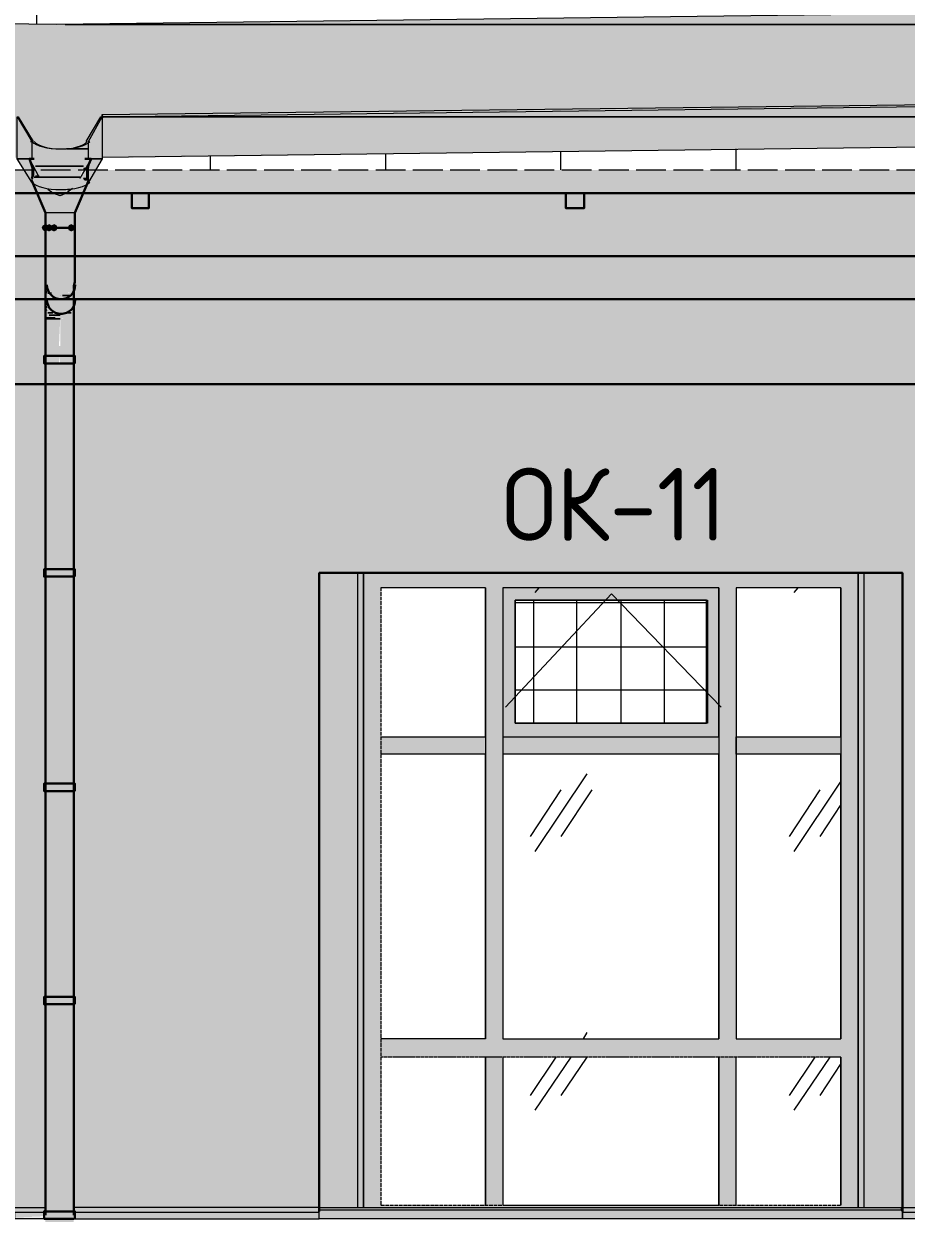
# Model space of a CAD drawing. Header units: millimetres. Extents: x -11345 to 411485, y -9810 to 73012.
# Drawn here: x 308054 to 311082, y -841 to 3243 of the extents above; entities that cross this region are included whole.
import ezdxf

# ---------------------------------------------------------------- set-up
doc = ezdxf.new("R2010")
doc.units = ezdxf.units.MM
doc.linetypes.add('PDF_IMPORT', pattern=[1, 0.8, -0.2])
for name, color, linetype, true_color in [('PDF _Антураж', 7, 'Continuous', 0xb7c0ca), ('PDF _Крыша', 9, 'Continuous', 0x808080), ('PDF _Обобщенные модели', 7, 'Continuous', 0xb5bcbf), ('PDF _Ограждение', 7, 'Continuous', 0x7f7f7f), ('PDF _Окна', 7, 'Continuous', 0x383e42), ('PDF _Стены штриховка поверхности', 7, 'Continuous', 0xcacbcc)]:
    doc.layers.add(name, color=color, linetype=linetype, true_color=true_color)
for name, color, linetype in [('PDF _Каркас', 7, 'Continuous'), ('PDF _Крыша штриховка', 7, 'Continuous'), ('PDF _Линии', 7, 'Continuous'), ('PDF _Стены внутренние', 7, 'Continuous'), ('PDF _Стены наружные', 7, 'Continuous'), ('PDF _Текст', 7, 'Continuous'), ('PDF _Узлы', 7, 'Continuous')]:
    doc.layers.add(name, color=color, linetype=linetype)
doc.styles.add('PDF GOST Common', font='GOST_Common.ttf')

msp = doc.modelspace()

# ---------------------------------------------------------------- hatches: boundary and pattern name
at = {"layer": 'PDF _Антураж', "transparency": 33554687}
for color, points in [(256, [(298603.49472, 3063.50144), (298734.71891, 3046.56929), (298738.95195, 3063.50144), (298738.95195, 3076.20056), (298726.25284, 3076.20056), (298730.48587, 3093.13271), (298946.37083, 3063.50144), (298942.13779, 3042.33625), (298950.60387, 3042.33625), (298954.83691, 3063.50144), (299132.62452, 3038.10321), (301592.0198, 3008.47194), (301668.21449, 3008.47194), (307865.38263, 2932.27725), (308034.70416, 2928.04422), (308034.70416, 2919.57814), (308085.50062, 2839.15041), (308098.19974, 2830.68433), (308102.43278, 2826.4513), (308115.13189, 2822.21826), (308119.36493, 2822.21826), (308144.76316, 2817.98522), (308174.39443, 2813.75218), (308178.62747, 2813.75218), (308204.0257, 2817.98522), (308208.25874, 2817.98522), (308233.65697, 2822.21826), (308237.89, 2822.21826), (308250.58912, 2826.4513), (308259.0552, 2830.68433), (308267.52127, 2839.15041), (308271.75431, 2839.15041), (308318.31773, 2919.57814), (308318.31773, 2923.81118), (308322.55077, 2923.81118), (308322.55077, 2932.27725), (314604.37968, 3008.47194), (314684.80741, 3008.47194), (317804.55667, 2970.3746), (321047.06405, 2928.04422), (321051.29708, 2928.04422), (321051.29708, 2919.57814), (321055.53012, 2915.3451), (321102.09354, 2839.15041), (321114.79266, 2830.68433), (321114.79266, 2826.4513), (321131.72481, 2822.21826), (321135.95785, 2822.21826), (321161.35608, 2817.98522), (321199.45343, 2813.75218), (321220.61862, 2817.98522), (321224.85166, 2817.98522), (321250.24989, 2822.21826), (321254.48292, 2822.21826), (321267.18204, 2826.4513), (321275.64812, 2830.68433), (321284.11419, 2839.15041), (321330.67761, 2915.3451), (321330.67761, 2928.04422), (321753.98145, 2970.3746), (321758.21449, 2961.90852), (321758.21449, 3300.55159), (321152.89, 3241.28905), (316454.21744, 3300.55159), (314629.77791, 3321.71678), (312830.73661, 3300.55159), (308195.55962, 3241.28905), (308136.29708, 3241.28905), (301697.84576, 3321.71678), (297401.31183, 3372.51324), (297418.24399, 3321.71678), (297447.87525, 3241.28905), (297452.10829, 3224.3569), (297443.64222, 3245.52209), (297447.87525, 3224.3569), (297452.10829, 3220.12386), (297718.78971, 3152.39525), (297752.65402, 3148.16221), (297735.72186, 3152.39525), (297602.38115, 3186.25955), (297752.65402, 3148.16221), (297960.07289, 3118.53094), (298163.25874, 3093.13271), (298167.49177, 3093.13271), (298180.19089, 3118.53094), (298383.37673, 3093.13271), (298493.43573, 3076.20056), (298506.13484, 3076.20056)]), (7, [(308326.78381, 2923.81118), (308326.78381, 2928.04422), (308322.55077, 2928.04422), (308318.31773, 2923.81118), (308322.55077, 2919.57814), (308326.78381, 2919.57814)]), (7, [(308326.78381, 2923.81118), (308326.78381, 2928.04422), (308322.55077, 2928.04422), (308318.31773, 2923.81118), (308322.55077, 2919.57814), (308326.78381, 2919.57814)]), (7, [(308326.78381, 2923.81118), (308326.78381, 2928.04422), (308322.55077, 2928.04422), (308318.31773, 2923.81118), (308322.55077, 2919.57814), (308326.78381, 2919.57814)])]:
    msp.add_hatch(color=color, dxfattribs=at).paths.add_polyline_path(points)
at = {"layer": 'PDF _Антураж', "true_color": 0x7f7f7f, "transparency": 33554687}
h = msp.add_hatch(color=8, dxfattribs=at)
h.paths.add_polyline_path([(321690.48587, 2961.90852), (321330.67761, 2928.04422), (321330.67761, 2923.81118), (321333.32326, 2921.16553), (321284.11419, 2839.15041), (321271.41508, 2830.68433), (321271.41508, 2826.4513), (321250.24989, 2822.21826), (321241.78381, 2817.98522), (321254.48292, 2817.98522), (321258.71596, 2822.21826), (321275.64812, 2826.4513), (321275.64812, 2830.68433), (321288.34723, 2839.15041), (321292.58027, 2839.15041), (321334.48735, 2915.3451), (321334.91065, 2915.3451), (321334.91065, 2916.11474), (321339.14369, 2923.81118), (321339.14369, 2919.57814), (321292.58027, 2839.15041), (321292.58027, 2775.65484), (321296.81331, 2775.65484), (321292.58027, 2762.95572), (321292.58027, 2707.92622), (321288.34723, 2720.62534), (321288.34723, 2746.02357), (321284.11419, 2733.32445), (321284.11419, 2720.62534), (321288.34723, 2707.92622), (321288.34723, 2703.69318), (321279.88115, 2695.22711), (321275.64812, 2695.22711), (321267.18204, 2686.76103), (321275.64812, 2690.99407), (321279.88115, 2690.99407), (321288.34723, 2695.22711), (321292.58027, 2699.46014), (321326.44458, 2758.72268), (321330.67761, 2762.95572), (321334.91065, 2775.65484), (321339.14369, 2784.12091), (321428.0375, 2792.58699), (321758.21449, 2822.21826), (321758.21449, 2961.90852), (321753.98145, 2970.3746)])
h.paths.add_polyline_path([(321093.62747, 2839.15041), (321047.06405, 2919.57814), (321047.06405, 2923.81118)])
h.paths.add_polyline_path([(308271.75431, 2707.92622), (308263.28823, 2707.92622), (308259.0552, 2712.15926), (308254.82216, 2707.92622), (308250.58912, 2707.92622), (308246.35608, 2712.15926), (308246.35608, 2716.3923), (308259.0552, 2754.48964), (308267.52127, 2779.88787), (308284.45343, 2779.88787), (308275.98735, 2767.18876), (308275.98735, 2707.92622), (308271.75431, 2724.85838)], flags=0)
h.paths.add_polyline_path([(308242.12304, 2822.21826), (308259.0552, 2826.4513), (308263.28823, 2830.68433), (308275.98735, 2839.15041), (308259.0552, 2826.4513), (308240.00652, 2820.10174)], flags=0)
h.paths.add_polyline_path([(299263.84871, 3021.17106), (299251.14959, 2923.81118), (299249.03307, 2923.81118), (299251.14959, 2928.04422)], flags=0)
h.paths.add_polyline_path([(299191.88705, 3033.87017), (304900.4536, 2961.57323), (299953.83396, 3021.17106), (299907.27054, 3021.17106)], flags=0)
h.paths.add_polyline_path([(308048.49568, 2891.03927), (308030.47113, 2919.57814), (308030.47113, 2923.81118)], flags=0)
h.paths.add_polyline_path([(308081.26759, 2712.15926), (308085.50062, 2729.09141), (308085.50062, 2741.79053), (308081.26759, 2758.72268), (308081.26759, 2762.95572), (308077.03455, 2767.18876), (308072.80151, 2779.88787), (308089.73366, 2779.88787), (308093.9667, 2754.48964), (308106.66582, 2716.3923), (308098.19974, 2716.3923), (308093.9667, 2720.62534), (308093.9667, 2716.3923), (308089.73366, 2716.3923), (308085.50062, 2712.15926)], flags=0)
h.paths.add_polyline_path([(321110.55962, 2830.68433), (321102.09354, 2839.15041), (321051.29708, 2923.81118), (321051.29708, 2928.04422), (315171.60682, 3000.00587), (314684.80741, 3008.47194), (314206.47407, 3004.23891), (308322.55077, 2932.27725), (308322.55077, 2923.81118), (308809.35018, 2932.27725), (314684.80741, 3004.23891), (308322.55077, 2923.81118), (308318.31773, 2923.81118), (308267.52127, 2839.15041), (308254.82216, 2830.68433), (308254.82216, 2826.4513), (308233.65697, 2822.21826), (308225.19089, 2817.98522), (308233.65697, 2817.98522), (308211.08076, 2815.16319), (308216.72481, 2817.98522), (308199.79266, 2817.98522), (308174.39443, 2813.75218), (308157.46228, 2817.98522), (308140.53012, 2817.98522), (308144.76316, 2813.75218), (308115.13189, 2817.98522), (308093.9667, 2826.4513), (308110.89885, 2822.21826), (308119.36493, 2817.98522), (308132.06405, 2817.98522), (308115.13189, 2822.21826), (308102.43278, 2826.4513), (308093.9667, 2830.68433), (308085.50062, 2839.15041), (308034.70416, 2923.81118), (308034.70416, 2928.04422), (299640.58912, 3033.87017), (299174.9549, 3038.10321), (299158.02275, 3038.10321), (298954.83691, 3063.50144), (298950.60387, 3033.87017), (298950.60387, 3042.33625), (298944.01914, 3042.33625), (298946.37083, 3063.50144), (298747.41803, 3088.89967), (298730.48587, 3093.13271), (298730.48587, 3080.4336), (298726.25284, 3076.20056), (298738.95195, 3076.20056), (298738.95195, 3080.4336), (298743.18499, 3084.66663), (298730.48587, 2987.30675), (298734.71891, 2987.30675), (298912.50652, 2966.14156), (298933.67172, 2961.90852), (298933.67172, 2966.14156), (298937.90475, 2987.30675), (298939.49214, 3001.59326), (298942.13779, 3004.23891), (298946.06847, 3008.16958), (298937.90475, 2961.90852), (299149.55667, 2932.27725), (299179.18794, 2928.04422), (299179.18794, 2932.27725), (299180.2462, 2939.68507), (299179.18794, 2928.04422), (299246.91655, 2919.57814), (299399.30593, 2898.41295), (299399.30593, 2889.94687), (307992.37378, 2784.12091), (308030.47113, 2784.12091), (308030.47113, 2779.88787), (308038.9372, 2767.18876), (308038.9372, 2762.95572), (308060.10239, 2729.09141), (308081.26759, 2699.46014), (308093.9667, 2686.76103), (308098.19974, 2686.76103), (308115.13189, 2682.52799), (308119.36493, 2678.29495), (308136.29708, 2674.06191), (308216.72481, 2674.06191), (308242.12304, 2682.52799), (308254.82216, 2686.76103), (308259.0552, 2686.76103), (308271.75431, 2699.46014), (308275.98735, 2699.46014), (308301.38558, 2741.79053), (308305.61862, 2754.48964), (308314.08469, 2767.18876), (308322.55077, 2779.88787), (308322.55077, 2784.12091), (308424.14369, 2784.12091), (314684.80741, 2864.54864), (314684.80741, 2860.3156), (320920.07289, 2784.12091), (321047.06405, 2784.12091), (321047.06405, 2775.65484), (321055.53012, 2762.95572), (321063.9962, 2750.25661), (321089.39443, 2707.92622), (321093.62747, 2699.46014), (321093.62747, 2707.92622), (321097.86051, 2707.92622), (321097.86051, 2746.02357), (321093.62747, 2750.25661), (321093.62747, 2762.95572), (321085.16139, 2775.65484), (321110.55962, 2775.65484), (321131.72481, 2716.3923), (321135.95785, 2712.15926), (321161.35608, 2674.06191), (321224.85166, 2674.06191), (321250.24989, 2712.15926), (321254.48292, 2716.3923), (321275.64812, 2775.65484), (321292.58027, 2775.65484), (321288.34723, 2813.75218), (321288.34723, 2839.15041), (321275.64812, 2826.4513), (321254.48292, 2817.98522), (321224.85166, 2813.75218), (321233.31773, 2817.98522), (321224.85166, 2817.98522), (321190.98735, 2813.75218), (321165.58912, 2817.98522), (321152.89, 2817.98522), (321161.35608, 2813.75218), (321131.72481, 2817.98522), (321110.55962, 2826.4513), (321123.25874, 2822.21826), (321135.95785, 2817.98522), (321148.65697, 2817.98522), (321131.72481, 2822.21826), (321119.0257, 2826.4513)], flags=0)
h.paths.add_polyline_path([(298692.38853, 3046.56929), (298692.38853, 3021.17106), (298726.25284, 3016.93802), (298730.48587, 3016.93802), (298734.71891, 3021.17106), (298734.71891, 3042.33625)])
at = {"layer": 'PDF _Каркас', "true_color": 0x7f7f7f, "transparency": 33554559}
for points in [[(308483.40623, 2661.3628), (308424.14369, 2661.3628), (308424.14369, 2610.56634), (308483.40623, 2610.56634)], [(309977.66877, 2661.3628), (309914.17319, 2661.3628), (309914.17319, 2610.56634), (309977.66877, 2610.56634)]]:
    msp.add_hatch(color=8, dxfattribs=at).paths.add_polyline_path(points)
at = {"layer": 'PDF _Крыша', "transparency": 33554559}
for points in [[(308055.86936, 2741.79053), (299412.00505, 2741.79053), (299285.0139, 2775.65484), (299242.68351, 2784.12091), (299242.68351, 2775.65484), (299229.9844, 2741.79053), (299225.75136, 2741.79053), (299217.28528, 2716.3923), (299217.28528, 2661.3628), (308098.19974, 2661.3628), (308098.19974, 2665.59584), (308085.50062, 2695.22711), (308081.26759, 2699.46014), (308068.56847, 2716.3923)], [(321072.46228, 2741.79053), (308301.38558, 2741.79053), (308275.98735, 2703.69318), (308271.75431, 2699.46014), (308271.75431, 2695.22711), (308259.0552, 2661.3628), (321110.55962, 2661.3628), (321097.86051, 2695.22711), (321093.62747, 2699.46014), (321093.62747, 2703.69318)]]:
    msp.add_hatch(color=256, dxfattribs=at).paths.add_polyline_path(points)
at = {"layer": 'PDF _Линии', "transparency": 33554559}
for points in [[(308140.53012, 2542.83773), (308136.29708, 2551.3038), (308127.83101, 2555.53684), (308119.36493, 2551.3038), (308115.13189, 2542.83773), (308119.36493, 2534.37165), (308127.83101, 2530.13861), (308136.29708, 2534.37165)], [(308140.53012, 2542.83773), (308136.29708, 2551.3038), (308127.83101, 2555.53684), (308119.36493, 2551.3038), (308115.13189, 2542.83773), (308119.36493, 2534.37165), (308127.83101, 2530.13861), (308136.29708, 2534.37165)], [(308153.22924, 2542.83773), (308148.9962, 2551.3038), (308140.53012, 2555.53684), (308132.06405, 2551.3038), (308127.83101, 2542.83773), (308132.06405, 2534.37165), (308140.53012, 2530.13861), (308148.9962, 2534.37165)], [(308170.16139, 2542.83773), (308165.92835, 2551.3038), (308157.46228, 2555.53684), (308148.9962, 2551.3038), (308144.76316, 2542.83773), (308148.9962, 2534.37165), (308157.46228, 2530.13861), (308165.92835, 2534.37165)], [(308229.42393, 2542.83773), (308225.19089, 2551.3038), (308216.72481, 2555.53684), (308208.25874, 2551.3038), (308204.0257, 2542.83773), (308208.25874, 2534.37165), (308216.72481, 2530.13861), (308225.19089, 2534.37165)]]:
    msp.add_hatch(color=256, dxfattribs=at).paths.add_polyline_path(points)
at = {"layer": 'PDF _Обобщенные модели', "transparency": 33554559}
for color, points in [(256, [(308106.66582, 2720.62534), (308102.43278, 2729.09141), (308093.9667, 2762.95572), (308089.73366, 2779.88787), (308072.80151, 2779.88787), (308081.26759, 2762.95572), (308085.50062, 2754.48964), (308077.03455, 2767.18876), (308081.26759, 2754.48964), (308085.50062, 2741.79053), (308085.50062, 2712.15926), (308093.9667, 2720.62534), (308098.19974, 2720.62534), (308098.19974, 2716.3923), (308106.66582, 2716.3923)]), (256, [(308271.75431, 2707.92622), (308271.75431, 2746.02357), (308275.98735, 2758.72268), (308275.98735, 2762.95572), (308284.45343, 2779.88787), (308263.28823, 2779.88787), (308259.0552, 2746.02357), (308246.35608, 2712.15926), (308250.58912, 2707.92622), (308254.82216, 2707.92622), (308259.0552, 2712.15926), (308263.28823, 2712.15926), (308263.28823, 2707.92622)]), (7, [(308127.83101, 2102.60174), (308127.83101, 2106.83478), (308123.59797, 2106.83478), (308119.36493, 2102.60174), (308123.59797, 2098.3687), (308127.83101, 2098.3687)]), (7, [(308127.83101, 2077.20351), (308127.83101, 2081.43655), (308123.59797, 2081.43655), (308119.36493, 2077.20351), (308123.59797, 2072.97047), (308127.83101, 2072.97047)]), (7, [(308127.83101, 1370.2861), (308127.83101, 1374.51914), (308123.59797, 1374.51914), (308119.36493, 1370.2861), (308123.59797, 1366.05307), (308127.83101, 1366.05307)]), (7, [(308127.83101, 1344.88787), (308127.83101, 1349.12091), (308123.59797, 1349.12091), (308119.36493, 1344.88787), (308123.59797, 1340.65484), (308127.83101, 1340.65484)]), (7, [(308127.83101, 633.73743), (308127.83101, 637.97047), (308123.59797, 637.97047), (308119.36493, 633.73743), (308123.59797, 629.50439), (308127.83101, 629.50439)]), (7, [(308127.83101, 608.3392), (308127.83101, 612.57224), (308123.59797, 612.57224), (308119.36493, 608.3392), (308123.59797, 604.10616), (308127.83101, 604.10616)]), (7, [(308127.83101, -98.5782), (308127.83101, -94.34516), (308123.59797, -94.34516), (308119.36493, -98.5782), (308123.59797, -102.81124), (308127.83101, -102.81124)]), (7, [(308127.83101, -123.97643), (308127.83101, -119.74339), (308123.59797, -119.74339), (308119.36493, -123.97643), (308123.59797, -128.20947), (308127.83101, -128.20947)]), (7, [(308127.83101, -835.12688), (308127.83101, -830.89384), (308123.59797, -830.89384), (308119.36493, -835.12688), (308123.59797, -839.35991), (308127.83101, -839.35991)])]:
    msp.add_hatch(color=color, dxfattribs=at).paths.add_polyline_path(points)
h = msp.add_hatch(color=256, dxfattribs=at)
h.paths.add_polyline_path([(308212.49177, 2322.71973), (308208.25874, 2318.48669), (308204.0257, 2318.48669)])
h.paths.add_polyline_path([(308153.22924, 2301.55454), (308165.92835, 2297.3215), (308161.69531, 2297.3215)], flags=0)
h.paths.add_polyline_path([(308144.76316, 2242.292), (308153.22924, 2238.05897), (308165.92835, 2233.82593), (308165.92835, 2232.76767), (308161.69531, 2233.82593), (308148.9962, 2238.05897)], flags=0)
h.paths.add_polyline_path([(308191.32658, 2233.82593), (308187.09354, 2229.59289), (308182.86051, 2229.59289)], flags=0)
h.paths.add_polyline_path([(308174.39443, 2102.60174), (308178.62747, 2077.20351), (308174.39443, 2077.20351)], flags=0)
h.paths.add_polyline_path([(308178.62747, 2229.59289), (308178.62747, 2136.46604), (308174.39443, 2136.46604)], flags=0)
h.paths.add_polyline_path([(308148.9962, -995.98233), (308153.22924, -991.74929), (308165.92835, -987.51626), (308178.62747, -987.51626), (308174.39443, -890.15637), (308178.62747, -924.02068), (308178.62747, -987.51626), (308161.69531, -991.74929)], flags=0)
h.paths.add_polyline_path([(308153.22924, -1008.68145), (308161.69531, -1004.44841), (308165.92835, -1004.44841)], flags=0)
h.paths.add_polyline_path([(308140.53012, -1004.44841), (308136.29708, -1008.68145), (308140.53012, -1000.21537)], flags=0)
h.paths.add_polyline_path([(308165.92835, 2246.52504), (308178.62747, 2242.292), (308187.09354, 2246.52504), (308191.32658, 2246.52504), (308178.62747, 2242.292), (308174.39443, 2242.292)], flags=0)
h.paths.add_polyline_path([(308140.53012, 2322.71973), (308140.53012, 2324.83625), (308144.76316, 2322.71973), (308148.9962, 2318.48669)], flags=0)
h.paths.add_polyline_path([(308093.9667, 2678.29495), (308098.19974, 2661.3628), (308102.43278, 2652.89672), (308127.83101, 2593.63419), (308127.83101, 2348.11796), (308132.06405, 2335.41885), (308127.83101, 2343.88492), (308127.83101, 2335.41885), (308132.06405, 2326.95277), (308132.06405, 2322.71973), (308136.29708, 2318.48669), (308140.53012, 2314.25366), (308132.06405, 2318.48669), (308127.83101, 2335.41885), (308127.83101, 2102.60174), (308123.59797, 2102.60174), (308127.83101, 2077.20351), (308127.83101, 1370.2861), (308123.59797, 1370.2861), (308123.59797, 1344.88787), (308127.83101, 1344.88787), (308127.83101, 633.73743), (308123.59797, 633.73743), (308127.83101, 608.3392), (308127.83101, -98.5782), (308123.59797, -98.5782), (308123.59797, -123.97643), (308127.83101, -123.97643), (308127.83101, -835.12688), (308123.59797, -835.12688), (308127.83101, -843.59295), (308132.06405, -843.59295), (308127.83101, -856.29207), (308132.06405, -856.29207), (308127.83101, -860.52511), (308127.83101, -1059.47791), (308132.06405, -1072.17702), (308140.53012, -1080.6431), (308153.22924, -1089.10918), (308161.69531, -1093.34221), (308178.62747, -1097.57525), (308191.32658, -1093.34221), (308199.79266, -1089.10918), (308212.49177, -1080.6431), (308220.95785, -1072.17702), (308225.19089, -1059.47791), (308225.19089, -860.52511), (308220.95785, -856.29207), (308225.19089, -852.05903), (308225.19089, 2280.38935), (308220.95785, 2267.69023), (308225.19089, 2284.62239), (308225.19089, 2339.65189), (308220.95785, 2331.18581), (308216.72481, 2326.95277), (308220.95785, 2335.41885), (308225.19089, 2343.88492), (308225.19089, 2365.05012), (308229.42393, 2407.3805), (308225.19089, 2500.50734), (308229.42393, 2500.50734), (308225.19089, 2542.83773), (308225.19089, 2593.63419), (308250.58912, 2652.89672), (308254.82216, 2657.12976), (308259.0552, 2669.82888), (308271.75431, 2695.22711), (308259.0552, 2686.76103), (308233.65697, 2678.29495), (308220.95785, 2678.29495), (308216.72481, 2669.82888), (308199.79266, 2657.12976), (308178.62747, 2652.89672), (308195.55962, 2657.12976), (308199.79266, 2661.3628), (308208.25874, 2669.82888), (308216.72481, 2674.06191), (308220.95785, 2678.29495), (308204.0257, 2674.06191), (308140.53012, 2674.06191), (308144.76316, 2669.82888), (308132.06405, 2678.29495), (308110.89885, 2682.52799), (308089.73366, 2690.99407), (308085.50062, 2695.22711), (308085.50062, 2690.99407), (308089.73366, 2682.52799)], flags=0)
h = msp.add_hatch(color=256, dxfattribs=at)
h.paths.add_polyline_path([(308225.19089, 2267.69023), (308225.19089, 2280.38935), (308225.19089, 2267.69023)], flags=0)
h.paths.add_polyline_path([(308225.19089, 2267.69023), (308220.95785, 2267.69023), (308225.19089, 2267.69023)], flags=0)
h.paths.add_polyline_path([(308225.19089, 2267.69023), (308220.95785, 2267.69023), (308225.19089, 2267.69023)], flags=0)
at = {"layer": 'PDF _Ограждение', "true_color": 0x373f43, "transparency": 33554559}
h = msp.add_hatch(color=149, dxfattribs=at)
h.paths.add_polyline_path([(308022.00505, -843.59295), (308022.00505, -856.29207), (308127.83101, -852.05903), (308132.06405, -843.59295), (308123.59797, -843.59295), (308123.59797, -839.35991), (308127.83101, -822.42776), (308022.00505, -822.42776), (308022.00505, -830.89384), (306024.01095, -830.89384), (306024.01095, -843.59295)])
h.paths.add_polyline_path([(308127.83101, -856.29207), (308022.00505, -856.29207), (306019.77791, -856.29207), (306019.77791, -839.35991), (304991.14959, -839.35991), (306019.77791, -835.12688), (306019.77791, -822.42776), (304991.14959, -822.42776), (304991.14959, -830.89384), (302993.15549, -830.89384), (302993.15549, -856.29207), (301994.15844, -856.29207), (301994.15844, -843.59295), (301989.9254, -830.89384), (300203.58322, -830.89384), (300203.58322, -860.52511), (308127.83101, -860.52511)])
h = msp.add_hatch(color=149, dxfattribs=at)
h.paths.add_polyline_path([(308225.19089, -860.52511), (321144.42393, -860.52511), (321144.42393, -843.59295), (320183.52422, -843.59295), (321140.19089, -839.35991), (321140.19089, -822.42776), (320179.29118, -822.42776), (320179.29118, -830.89384), (318181.29708, -830.89384), (318181.29708, -822.42776), (317148.43573, -822.42776), (317148.43573, -830.89384), (315150.44163, -830.89384), (315150.44163, -822.42776), (314130.27938, -822.42776), (314130.27938, -843.59295), (314126.04635, -835.12688), (314126.04635, -830.89384), (312132.28528, -830.89384), (312132.28528, -835.12688), (312128.05225, -835.12688), (312128.05225, -822.42776), (311069.79266, -822.42776), (311069.79266, -835.12688), (311065.55962, -830.89384), (309067.56552, -830.89384), (309067.56552, -822.42776), (308225.19089, -822.42776), (308225.19089, -843.59295), (308220.95785, -843.59295), (308225.19089, -856.29207), (308220.95785, -856.29207)])
h.paths.add_polyline_path([(315150.44163, -852.05903), (315150.44163, -856.29207), (314164.14369, -856.29207)], flags=0)
h.paths.add_polyline_path([(317152.66877, -843.59295), (317152.66877, -856.29207), (317148.43573, -843.59295)], flags=0)
at = {"layer": 'PDF _Ограждение', "transparency": 33554559}
msp.add_hatch(color=256, dxfattribs=at).paths.add_polyline_path([(311065.55962, -822.42776), (309067.56552, -822.42776), (309071.79856, -830.89384), (311065.55962, -830.89384)])
at = {"layer": 'PDF _Окна', "transparency": 33554687}
h = msp.add_hatch(color=256, dxfattribs=at)
h.paths.add_polyline_path([(309639.0257, 735.33035), (309639.0257, -242.50151), (309279.21744, -242.50151), (309279.21744, 735.33035)])
h.paths.add_polyline_path([(310439.06995, 735.33035), (310439.06995, -242.50151), (309698.28823, -242.50151), (309698.28823, 735.33035)], flags=0)
h.paths.add_polyline_path([(309639.0257, -305.99708), (309639.0257, -813.96168), (309279.21744, -813.96168), (309279.21744, -305.99708)], flags=0)
h.paths.add_polyline_path([(309698.28823, -813.96168), (309698.28823, -305.99708), (310439.06995, -305.99708), (310439.06995, -813.96168)], flags=0)
h.paths.add_polyline_path([(310858.14074, 735.33035), (310858.14074, -242.50151), (310498.33248, -242.50151), (310498.33248, 735.33035)], flags=0)
h.paths.add_polyline_path([(309639.0257, 794.59289), (309279.21744, 794.59289), (309279.21744, 1306.79053), (309639.0257, 1306.79053)], flags=0)
h.paths.add_polyline_path([(310439.06995, 794.59289), (309698.28823, 794.59289), (309698.28823, 1306.79053), (310439.06995, 1306.79053)], flags=0)
h.paths.add_polyline_path([(310498.33248, -813.96168), (310498.33248, -305.99708), (310858.14074, -305.99708), (310858.14074, -813.96168)], flags=0)
h.paths.add_polyline_path([(309198.78971, -822.42776), (310938.56847, -822.42776), (310938.56847, 1357.58699), (309198.78971, 1357.58699)], flags=0)
h.paths.add_polyline_path([(310858.14074, 794.59289), (310498.33248, 794.59289), (310498.33248, 1306.79053), (310858.14074, 1306.79053)], flags=0)
at = {"layer": 'PDF _Стены штриховка поверхности', "transparency": 33554687}
for points in [[(307903.47997, 1357.58699), (307903.47997, -822.42776), (308127.83101, -822.42776), (308127.83101, 2593.63419), (308119.36493, 2610.56634), (308098.19974, 2661.3628), (307001.84281, 2661.3628), (307001.84281, 2610.56634), (306938.34723, 2610.56634), (306938.34723, 2661.3628), (305461.01685, 2661.3628), (305461.01685, 2610.56634), (305401.75431, 2610.56634), (305401.75431, 2661.3628), (303869.39443, 2661.3628), (303869.39443, 2610.56634), (303810.13189, 2610.56634), (303810.13189, 2661.3628), (302383.59797, 2661.3628), (302383.59797, 2610.56634), (302324.33543, 2610.56634), (302324.33543, 2661.3628), (300842.77201, 2661.3628), (300842.77201, 2610.56634), (300783.50947, 2610.56634), (300783.50947, 2661.3628), (299348.50947, 2661.3628), (299348.50947, 2610.56634), (299289.24694, 2610.56634), (299289.24694, 2661.3628), (299217.28528, 2661.3628), (299217.28528, 2610.56634), (299213.05225, 2593.63419), (299208.81921, 2568.23596), (299204.58617, 2555.53684), (299208.81921, 2542.83773), (299225.75136, 2483.57519), (299229.9844, 2479.34215), (299179.18794, 2462.41), (299158.02275, 2449.71088), (299153.78971, 2445.47784), (299149.55667, 2445.47784), (299136.85756, 2428.54569), (299119.9254, 2398.91442), (299115.69236, 2373.51619), (299115.69236, 2339.65189), (299119.9254, 2339.65189), (299119.9254, 2314.25366), (299115.69236, 2314.25366), (299115.69236, 1552.30675), (299119.9254, 1552.30675), (299119.9254, 1526.90852), (299115.69236, 1526.90852), (299115.69236, 794.59289), (299136.85756, 786.12681), (299153.78971, 786.12681), (299158.02275, 794.59289), (299162.25579, 815.75808), (299162.25579, 824.22416), (299196.12009, 815.75808), (299200.35313, 786.12681), (299204.58617, 773.4277), (299301.94605, 752.2625), (299318.8782, 773.4277), (299327.34428, 786.12681), (299361.20859, 781.89377), (299365.44163, 752.2625), (299369.67466, 739.56339), (299462.80151, 718.3982), (299467.03455, 718.3982), (299479.73366, 739.56339), (299488.19974, 752.2625), (299522.06405, 743.79643), (299526.29708, 718.3982), (299530.53012, 701.46604), (299627.89, 684.53389), (299644.82216, 701.46604), (299653.28823, 718.3982), (299687.15254, 709.93212), (299691.38558, 684.53389), (299695.61862, 667.60174), (299788.74546, 646.43655), (299792.9785, 646.43655), (299805.67761, 667.60174), (299814.14369, 684.53389), (299848.008, 676.06781), (299852.24104, 671.83478), (299852.24104, 680.30085), (299886.10534, 671.83478), (299890.33838, 646.43655), (299894.57142, 625.27135), (299953.83396, 612.57224), (299962.30003, 625.27135), (299979.23219, 646.43655), (299991.9313, 646.43655), (299991.9313, 642.20351), (299996.16434, 642.20351), (300013.09649, 637.97047), (300013.09649, 642.20351), (300051.19384, 637.97047), (300055.42688, 591.40705), (300131.62157, 574.47489), (300135.85461, 574.47489), (300135.85461, 1357.58699), (301994.15844, 1357.58699), (301994.15844, -822.42776), (303115.9136, -822.42776), (303115.9136, 1357.58699), (304991.14959, 1357.58699), (304855.69236, 1353.35395), (304855.69236, -822.42776), (306019.77791, -822.42776), (306019.77791, 1357.58699)], [(309067.56552, 1357.58699), (309071.79856, -822.42776), (309198.78971, -822.42776), (309198.78971, 1357.58699), (310951.26759, 1357.58699), (310938.56847, 1353.35395), (310938.56847, -822.42776), (311065.55962, -822.42776), (311065.55962, -830.89384), (311069.79266, -835.12688), (311069.79266, -822.42776), (312128.05225, -822.42776), (312128.05225, 1357.58699), (312132.28528, 1357.58699), (312132.28528, -822.42776), (312280.44163, -822.42776), (312280.44163, 1357.58699), (314130.27938, 1357.58699), (314020.22039, 1353.35395), (314020.22039, -822.42776), (314126.04635, -822.42776), (314126.04635, -830.89384), (314130.27938, -839.35991), (314130.27938, -822.42776), (315319.76316, -822.42776), (315319.76316, 1357.58699), (317148.43573, 1357.58699), (317059.54192, 1353.35395), (317059.54192, -822.42776), (318329.45343, -822.42776), (318329.45343, 1357.58699), (320179.29118, 1357.58699), (320069.23219, 1353.35395), (320069.23219, -822.42776), (321140.19089, -822.42776), (321140.19089, 2542.83773), (321144.42393, 2542.83773), (321144.42393, 2589.40115), (321140.19089, 2593.63419), (321135.95785, 2610.56634), (321110.55962, 2661.3628), (320848.11124, 2661.3628), (320848.11124, 2610.56634), (320784.61567, 2610.56634), (320784.61567, 2661.3628), (319307.28528, 2661.3628), (319307.28528, 2610.56634), (319248.02275, 2610.56634), (319248.02275, 2661.3628), (317707.19679, 2661.3628), (317707.19679, 2610.56634), (317647.93425, 2610.56634), (317647.93425, 2661.3628), (316166.37083, 2661.3628), (316166.37083, 2610.56634), (316107.10829, 2610.56634), (316107.10829, 2661.3628), (314629.77791, 2661.3628), (314629.77791, 2610.56634), (314570.51537, 2610.56634), (314570.51537, 2661.3628), (313067.78676, 2661.3628), (313067.78676, 2610.56634), (313004.29118, 2610.56634), (313004.29118, 2661.3628), (311514.26169, 2661.3628), (311514.26169, 2610.56634), (311454.99915, 2610.56634), (311454.99915, 2661.3628), (309977.66877, 2661.3628), (309977.66877, 2610.56634), (309914.17319, 2610.56634), (309914.17319, 2661.3628), (308483.40623, 2661.3628), (308483.40623, 2610.56634), (308424.14369, 2610.56634), (308424.14369, 2661.3628), (308259.0552, 2661.3628), (308233.65697, 2610.56634), (308225.19089, 2593.63419), (308225.19089, 2542.83773), (308229.42393, 2542.83773), (308229.42393, 2297.3215), (308225.19089, 2297.3215), (308225.19089, -822.42776), (309067.56552, -822.42776)]]:
    msp.add_hatch(color=256, dxfattribs=at).paths.add_polyline_path(points)
at = {"layer": 'PDF _Узлы', "true_color": 0x414345, "transparency": 33554687}
h = msp.add_hatch(color=250, dxfattribs=at)
h.paths.add_polyline_path([(310439.06995, 794.59289), (310439.06995, 1306.79053), (309698.28823, 1306.79053), (309698.28823, 794.59289)])
h.paths.add_polyline_path([(310400.9726, 841.15631), (309740.61862, 841.15631), (309740.61862, 1264.46014), (310400.9726, 1264.46014)], flags=0)

# ---------------------------------------------------------------- linework, layer by layer
at = {"layer": 'PDF _Антураж', "color": 7, "lineweight": 18}
for points in [[(321334.91065, 2919.57814), (321334.91065, 2923.81118), (321758.21449, 2961.90852), (321758.21449, 3300.55159), (321152.89, 3241.28905), (314672.10829, 3321.71678), (308165.92835, 3241.28905), (297401.31183, 3372.51324), (297452.10829, 3224.3569), (297752.65402, 3148.16221)], [(308275.98735, 2779.88787), (308275.98735, 2839.15041), (308322.55077, 2923.81118), (314684.80741, 3004.23891), (314684.80741, 3008.47194), (321051.29708, 2928.04422)], [(308322.55077, 2932.27725), (314684.80741, 3008.47194), (314684.80741, 3004.23891), (314684.80741, 3000.00587)], [(308030.47113, 2923.81118), (308081.26759, 2839.15041), (308081.26759, 2779.88787)], [(308081.26759, 2762.95572), (308081.26759, 2699.46014), (308030.47113, 2779.88787), (308030.47113, 2923.81118), (308034.70416, 2923.81118), (308085.50062, 2839.15041)], [(308267.52127, 2839.15041), (308318.31773, 2923.81118), (308322.55077, 2923.81118), (308322.55077, 2779.88787), (308275.98735, 2699.46014), (308275.98735, 2754.48964)], [(308322.55077, 2923.81118), (308322.55077, 2932.27725), (308322.55077, 2923.81118)], [(314684.80741, 2864.54864), (308322.55077, 2784.12091)]]:
    msp.add_lwpolyline(points, dxfattribs=at)
at = {"layer": 'PDF _Антураж', "lineweight": 0}
msp.add_lwpolyline([(321758.21449, 3241.28905), (308195.55962, 3241.28905), (321758.21449, 3241.28905)], dxfattribs=at)
at = {"layer": 'PDF _Антураж', "color": 8, "lineweight": 0, "true_color": 0x7f7f7f}
for points in [[(314684.80741, 2923.81118), (308322.55077, 2923.81118), (314684.80741, 2923.81118)], [(314684.80741, 2923.81118), (308322.55077, 2923.81118), (314684.80741, 2923.81118)], [(308085.50062, 2839.15041), (308077.03455, 2839.15041), (308085.50062, 2839.15041)], [(308081.26759, 2779.88787), (308030.47113, 2779.88787), (308081.26759, 2779.88787)], [(308275.98735, 2813.75218), (308199.79266, 2813.75218), (308275.98735, 2813.75218)], [(308322.55077, 2779.88787), (308275.98735, 2779.88787), (308322.55077, 2779.88787)], [(308085.50062, 2741.79053), (308081.26759, 2758.72268), (308085.50062, 2741.79053)], [(308259.0552, 2754.48964), (308093.9667, 2754.48964), (308259.0552, 2754.48964)], [(308271.75431, 2741.79053), (308271.75431, 2741.79053), (308271.75431, 2741.79053)], [(308271.75431, 2741.79053), (308271.75431, 2741.79053), (308271.75431, 2741.79053)], [(308246.35608, 2716.3923), (308089.73366, 2716.3923), (308246.35608, 2716.3923)], [(308246.35608, 2716.3923), (308106.66582, 2716.3923), (308246.35608, 2716.3923)], [(308259.0552, 2712.15926), (308259.0552, 2712.15926), (308259.0552, 2712.15926)], [(308259.0552, 2712.15926), (308259.0552, 2712.15926), (308259.0552, 2712.15926)], [(308263.28823, 2707.92622), (308259.0552, 2712.15926), (308263.28823, 2707.92622)], [(308275.98735, 2707.92622), (308271.75431, 2724.85838), (308275.98735, 2707.92622)], [(308275.98735, 2707.92622), (308271.75431, 2707.92622), (308275.98735, 2707.92622)], [(308275.98735, 2707.92622), (308271.75431, 2707.92622), (308275.98735, 2707.92622)]]:
    msp.add_lwpolyline(points, dxfattribs=at)
msp.add_lwpolyline([(308259.0552, 2712.15926), (308259.0552, 2712.15926), (308259.0552, 2712.15926)], close=True, dxfattribs=at)
at = {"layer": 'PDF _Антураж', "color": 7, "lineweight": 18}
for points in [[(308081.58796, 2839.18968), (308094.94021, 2824.07331), (308135.17268, 2813.75218), (308180.74399, 2813.75218)], [(308089.74399, 2839.11321), (308102.07313, 2824.03507), (308138.9696, 2813.75218), (308180.74399, 2813.75218)], [(308180.74399, 2813.75218), (308226.31529, 2813.75218), (308266.54776, 2824.07331), (308279.90001, 2839.18968)], [(308180.74399, 2813.75218), (308222.51837, 2813.75218), (308259.41484, 2824.03507), (308271.74398, 2839.11321)], [(308081.58796, 2699.49941), (308094.94021, 2684.38304), (308135.17268, 2674.06191), (308180.74399, 2674.06191)], [(308180.74399, 2674.06191), (308226.31529, 2674.06191), (308266.54776, 2684.38304), (308279.90001, 2699.49941)]]:
    msp.add_open_spline(points, degree=3, dxfattribs=at)
at = {"layer": 'PDF _Крыша', "color": 7, "linetype": 'PDF_IMPORT', "lineweight": 9, "ltscale": 127.715274}
msp.add_lwpolyline([(298916.73956, 2741.79053), (321758.21449, 2741.79053)], dxfattribs=at)
at = {"layer": 'PDF _Крыша штриховка', "lineweight": 9}
for points in [[(308098.19974, 3241.28905), (308098.19974, 3622.2625)], [(308695.05815, 2741.79053), (308695.05815, 2788.35395)], [(309296.14959, 2741.79053), (309296.14959, 2796.82003)], [(309897.24104, 2741.79053), (309897.24104, 2805.2861)], [(310498.33248, 2741.79053), (310498.33248, 2813.75218)]]:
    msp.add_lwpolyline(points, dxfattribs=at)
at = {"layer": 'PDF _Линии', "lineweight": 30}
for points in [[(308089.73366, 2779.88787), (308072.80151, 2779.88787), (308085.50062, 2741.79053), (308085.50062, 2724.85838), (308081.26759, 2712.15926)], [(308271.75431, 2707.92622), (308271.75431, 2720.62534), (308271.75431, 2737.55749), (308275.98735, 2758.72268), (308284.45343, 2779.88787), (308263.28823, 2779.88787)], [(308081.26759, 2703.69318), (308127.83101, 2593.63419), (308127.83101, 2542.83773), (308136.29708, 2542.83773)], [(308225.19089, 2542.83773), (308229.42393, 2542.83773), (308229.42393, 2593.63419), (308275.98735, 2703.69318)], [(308424.14369, 2661.3628), (308424.14369, 2610.56634), (308483.40623, 2610.56634), (308483.40623, 2661.3628)], [(309914.17319, 2661.3628), (309914.17319, 2610.56634), (309977.66877, 2610.56634), (309977.66877, 2661.3628)], [(308127.83101, -847.82599), (308127.83101, 2089.90262), (308127.83101, 2136.46604), (308127.83101, 2144.93212), (308127.83101, 2149.16516), (308127.83101, 2157.63124), (308127.83101, 2161.86427), (308127.83101, 2166.09731), (308127.83101, 2174.56339), (308127.83101, 2178.79643), (308127.83101, 2183.02947), (308127.83101, 2191.49554), (308127.83101, 2195.72858), (308127.83101, 2199.96162), (308127.83101, 2208.4277), (308127.83101, 2212.66073), (308127.83101, 2216.89377), (308127.83101, 2221.12681), (308127.83101, 2225.35985), (308127.83101, 2229.59289), (308127.83101, 2238.05897), (308127.83101, 2242.292), (308127.83101, 2246.52504), (308127.83101, 2250.75808), (308127.83101, 2254.99112), (308127.83101, 2259.22416), (308127.83101, 2263.4572), (308127.83101, 2267.69023), (308127.83101, 2271.92327), (308127.83101, 2276.15631), (308127.83101, 2293.08846), (308127.83101, 2343.88492), (308127.83101, 2356.58404), (308127.83101, 2360.81708), (308127.83101, 2365.05012), (308127.83101, 2369.28315), (308127.83101, 2373.51619), (308127.83101, 2377.74923), (308127.83101, 2381.98227), (308127.83101, 2386.21531), (308127.83101, 2390.44835), (308127.83101, 2394.68138), (308127.83101, 2398.91442), (308127.83101, 2403.14746), (308127.83101, 2407.3805), (308127.83101, 2411.61354), (308127.83101, 2415.84658), (308127.83101, 2424.31265), (308127.83101, 2428.54569), (308127.83101, 2432.77873), (308127.83101, 2437.01177), (308127.83101, 2445.47784), (308127.83101, 2449.71088), (308127.83101, 2453.94392), (308127.83101, 2462.41), (308127.83101, 2466.64304), (308127.83101, 2470.87607), (308127.83101, 2479.34215), (308127.83101, 2483.57519), (308127.83101, 2492.04127), (308127.83101, 2496.2743), (308127.83101, 2500.50734), (308127.83101, 2542.83773)], [(308225.19089, -847.82599), (308225.19089, 2089.90262), (308225.19089, 2136.46604), (308225.19089, 2144.93212), (308225.19089, 2149.16516), (308225.19089, 2153.3982), (308225.19089, 2161.86427), (308225.19089, 2166.09731), (308225.19089, 2174.56339), (308225.19089, 2178.79643), (308225.19089, 2183.02947), (308225.19089, 2191.49554), (308225.19089, 2195.72858), (308225.19089, 2199.96162), (308225.19089, 2208.4277), (308225.19089, 2212.66073), (308225.19089, 2216.89377), (308225.19089, 2221.12681), (308225.19089, 2225.35985), (308225.19089, 2229.59289), (308225.19089, 2233.82593), (308225.19089, 2238.05897), (308225.19089, 2242.292), (308225.19089, 2246.52504), (308225.19089, 2250.75808), (308225.19089, 2254.99112), (308225.19089, 2259.22416), (308225.19089, 2263.4572), (308225.19089, 2267.69023), (308225.19089, 2271.92327), (308225.19089, 2276.15631), (308225.19089, 2293.08846), (308225.19089, 2343.88492), (308229.42393, 2356.58404), (308229.42393, 2360.81708), (308229.42393, 2365.05012), (308229.42393, 2369.28315), (308229.42393, 2373.51619), (308229.42393, 2377.74923), (308229.42393, 2381.98227), (308229.42393, 2386.21531), (308229.42393, 2390.44835), (308229.42393, 2394.68138), (308229.42393, 2398.91442), (308229.42393, 2403.14746), (308229.42393, 2407.3805), (308229.42393, 2411.61354), (308229.42393, 2415.84658), (308229.42393, 2424.31265), (308229.42393, 2428.54569), (308229.42393, 2432.77873), (308229.42393, 2437.01177), (308229.42393, 2445.47784), (308229.42393, 2449.71088), (308229.42393, 2453.94392), (308229.42393, 2462.41), (308229.42393, 2466.64304), (308229.42393, 2470.87607), (308229.42393, 2479.34215), (308229.42393, 2483.57519), (308229.42393, 2492.04127), (308229.42393, 2496.2743), (308229.42393, 2500.50734), (308229.42393, 2542.83773), (308225.19089, 2542.83773), (308216.72481, 2542.83773), (308199.79266, 2542.83773), (308178.62747, 2542.83773), (308157.46228, 2542.83773), (308140.53012, 2542.83773)], [(308195.55962, 2542.83773), (308199.79266, 2542.83773)], [(309067.56552, -835.12688), (309067.56552, 1357.58699)], [(311069.79266, -835.12688), (311069.79266, 1357.58699), (309067.56552, 1357.58699), (309067.56552, -822.42776)], [(308229.42393, -860.52511), (308229.42393, -835.12688), (308174.39443, -835.12688), (308123.59797, -835.12688), (308123.59797, -860.52511), (308174.39443, -860.52511), (308225.19089, -860.52511)]]:
    msp.add_lwpolyline(points, dxfattribs=at)
at = {"layer": 'PDF _Линии', "lineweight": 30, "ltscale": 128.51958}
msp.add_lwpolyline([(321758.21449, 2661.3628), (298916.73956, 2661.3628)], dxfattribs=at)
at = {"layer": 'PDF _Линии', "lineweight": 30, "ltscale": 129.154558}
for points in [[(321593.12599, 2445.47784), (298916.73956, 2445.47784)], [(298916.73956, 2297.3215), (321593.12599, 2297.3215), (321593.12599, 925.81708)], [(298916.73956, 2005.24186), (321491.53307, 2005.24186)]]:
    msp.add_lwpolyline(points, dxfattribs=at)
at = {"layer": 'PDF _Линии', "lineweight": 30}
for points in [[(308132.98982, 2346.42348, 0.4142132768), (308181.6978, 2297.76713, 0.4112680879), (308230.35192, 2345.98503)], [(308132.98982, 2295.62486, 0.4142132768), (308181.6978, 2246.96852, 0.4112680879), (308230.35192, 2295.18641)]]:
    msp.add_lwpolyline(points, format="xyb", dxfattribs=at)
for points in [[(308229.42393, 2077.20351), (308229.42393, 2102.60174), (308174.39443, 2102.60174), (308123.59797, 2102.60174), (308123.59797, 2077.20351), (308174.39443, 2077.20351)], [(308229.42393, 1344.88787), (308229.42393, 1370.2861), (308174.39443, 1370.2861), (308123.59797, 1370.2861), (308123.59797, 1344.88787), (308174.39443, 1344.88787)], [(308229.42393, 608.3392), (308229.42393, 633.73743), (308174.39443, 633.73743), (308123.59797, 633.73743), (308123.59797, 608.3392), (308174.39443, 608.3392)], [(308229.42393, -123.97643), (308229.42393, -98.5782), (308174.39443, -98.5782), (308123.59797, -98.5782), (308123.59797, -123.97643), (308174.39443, -123.97643)]]:
    msp.add_lwpolyline(points, close=True, dxfattribs=at)
at = {"layer": 'PDF _Линии', "lineweight": 9}
for points in [[(309698.28823, 1306.79053), (309698.28823, 794.59289), (310439.06995, 794.59289), (310439.06995, 1306.79053)], [(310396.73956, 1264.46014), (309740.61862, 1264.46014), (309740.61862, 841.15631), (310396.73956, 841.15631)], [(309740.61862, 841.15631), (309740.61862, 1264.46014), (310400.9726, 1264.46014), (310400.9726, 841.15631)]]:
    msp.add_lwpolyline(points, close=True, dxfattribs=at)
at = {"layer": 'PDF _Линии', "lineweight": 9, "ltscale": 1.945885}
msp.add_lwpolyline([(310447.53602, 896.18581), (310070.79561, 1285.62534), (309706.75431, 896.18581)], dxfattribs=at)
at = {"layer": 'PDF _Линии', "lineweight": 30}
for centre, radius, start, end in [((308181.85912, 2346.4496), 48.49503, 359.45111017, 0.03013971), ((308181.8591, 2295.65098), 48.49505, 359.45111019, 0.03013946)]:
    msp.add_arc(centre, radius, start, end, dxfattribs=at)
at = {"layer": 'PDF _Обобщенные модели', "color": 7, "lineweight": 18}
for points in [[(308106.66582, 2716.3923), (308072.80151, 2779.88787)], [(308284.45343, 2779.88787), (308246.35608, 2712.15926)], [(308220.95785, 2678.29495), (308199.79266, 2661.3628), (308178.62747, 2652.89672), (308153.22924, 2661.3628), (308136.29708, 2674.06191)], [(308229.42393, 2593.63419), (308178.62747, 2593.63419), (308127.83101, 2593.63419)], [(308225.19089, 2102.60174), (308229.42393, 2102.60174)], [(308225.19089, 2077.20351), (308229.42393, 2077.20351)], [(308225.19089, 1370.2861), (308229.42393, 1370.2861)], [(308225.19089, 1344.88787), (308229.42393, 1344.88787)], [(308225.19089, 633.73743), (308229.42393, 633.73743)], [(308225.19089, 608.3392), (308229.42393, 608.3392)], [(308225.19089, -98.5782), (308229.42393, -98.5782)], [(308225.19089, -123.97643), (308229.42393, -123.97643)], [(308225.19089, -835.12688), (308229.42393, -835.12688)]]:
    msp.add_lwpolyline(points, dxfattribs=at)
at = {"layer": 'PDF _Обобщенные модели', "lineweight": 0}
for points in [[(308093.9667, 2741.79053), (308085.50062, 2741.79053), (308093.9667, 2741.79053)], [(308267.52127, 2746.02357), (308259.0552, 2746.02357), (308267.52127, 2746.02357)], [(308085.50062, 2712.15926), (308085.50062, 2712.15926), (308085.50062, 2712.15926)], [(308085.50062, 2712.15926), (308085.50062, 2712.15926), (308085.50062, 2712.15926)], [(308085.50062, 2712.15926), (308085.50062, 2712.15926), (308085.50062, 2712.15926)], [(308106.66582, 2720.62534), (308093.9667, 2720.62534), (308106.66582, 2720.62534)], [(308271.75431, 2712.15926), (308259.0552, 2712.15926), (308271.75431, 2712.15926)], [(308271.75431, 2707.92622), (308263.28823, 2707.92622), (308271.75431, 2707.92622)], [(308271.75431, 2707.92622), (308263.28823, 2707.92622), (308271.75431, 2707.92622)], [(308216.72481, 2674.06191), (308204.0257, 2674.06191), (308216.72481, 2674.06191)], [(308132.06405, 2335.41885), (308127.83101, 2343.88492), (308132.06405, 2335.41885)], [(308132.06405, 2318.48669), (308127.83101, 2335.41885), (308132.06405, 2318.48669)], [(308132.06405, 2335.41885), (308127.83101, 2335.41885), (308132.06405, 2335.41885)], [(308225.19089, 2331.18581), (308225.19089, 2339.65189), (308225.19089, 2331.18581)], [(308148.9962, 2318.48669), (308136.29708, 2318.48669), (308148.9962, 2318.48669)], [(308178.62747, 2310.02062), (308178.62747, 2310.02062), (308178.62747, 2310.02062)], [(308178.62747, 2310.02062), (308178.62747, 2310.02062), (308178.62747, 2310.02062)], [(308178.62747, 2297.3215), (308178.62747, 2297.3215), (308178.62747, 2297.3215)], [(308225.19089, 2297.3215), (308182.86051, 2297.3215), (308225.19089, 2297.3215)], [(308212.49177, 2310.02062), (308187.09354, 2310.02062), (308212.49177, 2310.02062)], [(308225.19089, 2318.48669), (308225.19089, 2326.95277), (308225.19089, 2318.48669)], [(308132.06405, 2267.69023), (308127.83101, 2280.38935), (308132.06405, 2267.69023)], [(308127.83101, 2267.69023), (308127.83101, 2267.69023), (308127.83101, 2267.69023)], [(308127.83101, 2267.69023), (308127.83101, 2267.69023), (308127.83101, 2267.69023)], [(308132.06405, 2259.22416), (308127.83101, 2267.69023), (308132.06405, 2259.22416)], [(308132.06405, 2267.69023), (308127.83101, 2267.69023), (308132.06405, 2267.69023)], [(308153.22924, 2250.75808), (308136.29708, 2250.75808), (308153.22924, 2250.75808)], [(308216.72481, 2250.75808), (308199.79266, 2250.75808), (308216.72481, 2250.75808)], [(308225.19089, 2267.69023), (308225.19089, 2267.69023), (308225.19089, 2267.69023)], [(308225.19089, 2267.69023), (308225.19089, 2267.69023), (308225.19089, 2267.69023)], [(308225.19089, 2259.22416), (308225.19089, 2267.69023), (308225.19089, 2259.22416)], [(308161.69531, 2233.82593), (308127.83101, 2233.82593), (308161.69531, 2233.82593)], [(308178.62747, 2229.59289), (308127.83101, 2229.59289), (308178.62747, 2229.59289)], [(308178.62747, 2242.292), (308140.53012, 2242.292), (308178.62747, 2242.292)], [(308187.09354, 2246.52504), (308178.62747, 2246.52504), (308187.09354, 2246.52504)], [(308178.62747, 2229.59289), (308178.62747, 2229.59289), (308178.62747, 2229.59289)]]:
    msp.add_lwpolyline(points, dxfattribs=at)
for points in [[(308246.35608, 2712.15926), (308246.35608, 2712.15926), (308246.35608, 2712.15926)], [(308178.62747, 2652.89672), (308178.62747, 2652.89672), (308178.62747, 2652.89672)], [(308178.62747, 2310.02062), (308178.62747, 2310.02062), (308178.62747, 2310.02062)]]:
    msp.add_lwpolyline(points, close=True, dxfattribs=at)
at = {"layer": 'PDF _Обобщенные модели', "color": 7, "lineweight": 18}
for points in [[(308132.98982, 2346.42348, 0.4142132768), (308181.6978, 2297.76713, 0.4112680879), (308230.35192, 2345.98503)], [(308132.98982, 2295.62486, 0.4142132768), (308181.6978, 2246.96852, 0.4112680879), (308230.35192, 2295.18641)]]:
    msp.add_lwpolyline(points, format="xyb", dxfattribs=at)
for centre, radius, start, end in [((308181.85912, 2346.4496), 48.49503, 359.45111017, 0.03013971), ((308181.8591, 2295.65098), 48.49505, 359.45111019, 0.03013946)]:
    msp.add_arc(centre, radius, start, end, dxfattribs=at)
at = {"layer": 'PDF _Ограждение', "color": 7, "lineweight": 9}
for points in [[(308123.59797, -839.35991), (308022.00505, -839.35991), (308022.00505, -843.59295), (308022.00505, -856.29207), (308022.00505, -860.52511), (306019.77791, -860.52511), (306019.77791, -856.29207), (306019.77791, -843.59295), (306019.77791, -835.12688)], [(308132.06405, -860.52511), (308022.00505, -860.52511), (308022.00505, -856.29207), (308022.00505, -843.59295), (308022.00505, -839.35991), (308022.00505, -822.42776), (308127.83101, -822.42776)], [(308220.95785, -860.52511), (309067.56552, -860.52511), (309067.56552, -856.29207), (309067.56552, -843.59295), (309067.56552, -839.35991), (309067.56552, -822.42776), (311065.55962, -822.42776), (311065.55962, -830.89384), (311069.79266, -835.12688)], [(312132.28528, -822.42776), (314126.04635, -822.42776), (314126.04635, -830.89384), (314130.27938, -843.59295), (314130.27938, -856.29207), (314130.27938, -860.52511), (312128.05225, -860.52511), (312128.05225, -856.29207), (312128.05225, -843.59295), (312128.05225, -839.35991), (311069.79266, -839.35991), (311069.79266, -843.59295), (311069.79266, -856.29207), (311069.79266, -860.52511), (309067.56552, -860.52511), (309067.56552, -856.29207), (309067.56552, -843.59295), (309067.56552, -839.35991), (308225.19089, -839.35991)], [(309067.56552, -822.42776), (308225.19089, -822.42776)], [(311065.55962, -830.89384), (309067.56552, -830.89384)]]:
    msp.add_lwpolyline(points, dxfattribs=at)
msp.add_lwpolyline([(311069.79266, -822.42776), (312128.05225, -822.42776), (312128.05225, -839.35991), (312128.05225, -843.59295), (312128.05225, -856.29207), (312128.05225, -860.52511), (311069.79266, -860.52511), (311069.79266, -856.29207), (311069.79266, -843.59295), (311069.79266, -839.35991)], close=True, dxfattribs=at)
at = {"layer": 'PDF _Ограждение', "color": 149, "lineweight": 0, "true_color": 0x373f43}
msp.add_lwpolyline([(311069.79266, -839.35991), (311069.79266, -839.35991), (311069.79266, -839.35991)], close=True, dxfattribs=at)
at = {"layer": 'PDF _Окна', "color": 7, "lineweight": 9}
for points in [[(309198.78971, 1357.58699), (309198.78971, -822.42776)], [(310938.56847, -822.42776), (310938.56847, 1357.58699)], [(309279.21744, 794.59289), (309639.0257, 794.59289), (309639.0257, 1306.79053), (309639.0257, -242.50151), (309639.0257, 735.33035), (309279.21744, 735.33035)], [(309639.0257, 1306.79053), (309279.21744, 1306.79053)], [(309698.28823, 794.59289), (310439.06995, 794.59289), (310439.06995, 1306.79053), (310439.06995, -242.50151), (310439.06995, 735.33035), (309698.28823, 735.33035)], [(310439.06995, 1306.79053), (309698.28823, 1306.79053), (309698.28823, -242.50151), (310439.06995, -242.50151)], [(309821.04635, 1306.79053), (309808.34723, 1289.85838)], [(310858.14074, 1306.79053), (310498.33248, 1306.79053), (310498.33248, -242.50151), (310858.14074, -242.50151)], [(310709.9844, 1306.79053), (310697.28528, 1289.85838)], [(309986.13484, 667.60174), (309808.34723, 400.92032)], [(310858.14074, 642.20351), (310697.28528, 400.92032)], [(309897.24104, 612.57224), (309791.41508, 451.71678)], [(310003.067, 612.57224), (309897.24104, 451.71678)], [(310786.17909, 612.57224), (310680.35313, 451.71678)], [(310858.14074, 561.77578), (310786.17909, 451.71678)], [(309639.0257, -242.50151), (309279.21744, -242.50151)], [(309986.13484, -221.33632), (309973.43573, -242.50151)], [(309698.28823, -305.99708), (309698.28823, -813.96168), (310439.06995, -813.96168)], [(309880.30888, -305.99708), (309791.41508, -437.22127)], [(309931.10534, -305.99708), (309808.34723, -488.01773)], [(309986.13484, -305.99708), (309897.24104, -437.22127)], [(310498.33248, -813.96168), (310498.33248, -305.99708)], [(310769.24694, -305.99708), (310680.35313, -437.22127)], [(310820.0434, -305.99708), (310697.28528, -488.01773)], [(310858.14074, -327.16227), (310786.17909, -437.22127)]]:
    msp.add_lwpolyline(points, dxfattribs=at)
for points in [[(309219.9549, 1357.58699), (309219.9549, -822.42776)], [(310917.40328, -822.42776), (310917.40328, 1357.58699)], [(310858.14074, 735.33035), (310498.33248, 735.33035), (310498.33248, 794.59289), (310858.14074, 794.59289), (310858.14074, 1306.79053), (310858.14074, -242.50151)], [(309639.0257, -305.99708), (309639.0257, -813.96168)], [(310439.06995, -305.99708), (310439.06995, -813.96168)], [(310858.14074, -305.99708), (310858.14074, -813.96168)]]:
    msp.add_lwpolyline(points, close=True, dxfattribs=at)
at = {"layer": 'PDF _Окна', "color": 7, "linetype": 'PDF_IMPORT', "lineweight": 9, "ltscale": 15.493467}
msp.add_lwpolyline([(309279.21744, 1306.79053), (309279.21744, -813.96168), (310858.14074, -813.96168)], dxfattribs=at)
at = {"layer": 'PDF _Окна', "color": 7, "linetype": 'PDF_IMPORT', "lineweight": 9, "ltscale": 7.408079}
msp.add_lwpolyline([(310858.14074, -305.99708), (309279.21744, -305.99708)], dxfattribs=at)
at = {"layer": 'PDF _Стены внутренние', "color": 33, "true_color": 0xdf8d79, "transparency": 33554559}
for points in [[(309067.56552, 1357.58699), (309067.56552, -822.42776), (309067.56552, -822.42776)], [(309067.56552, -822.42776), (309067.56552, -822.42776), (309067.56552, 1357.58699)], [(309067.56552, -822.42776), (309067.56552, -835.12688), (309067.56552, -835.12688)], [(309067.56552, -835.12688), (309067.56552, -835.12688), (309067.56552, -822.42776)]]:
    msp.add_solid(points, dxfattribs=at)
at = {"layer": 'PDF _Стены наружные', "lineweight": 18}
msp.add_lwpolyline([(311069.79266, 1357.58699), (311069.79266, -835.12688), (311069.79266, 1357.58699), (311069.79266, -822.42776)], dxfattribs=at)
at = {"layer": 'PDF _Стены штриховка поверхности', "lineweight": 0}
msp.add_lwpolyline([(309198.78971, 1357.58699), (309198.78971, 1357.58699), (309198.78971, 1357.58699)], close=True, dxfattribs=at)
msp.add_lwpolyline([(311069.79266, -839.35991), (311069.79266, -839.35991), (311069.79266, -839.35991)], dxfattribs=at)
msp.add_lwpolyline([(311069.79266, -839.35991), (311069.79266, -839.35991), (311069.79266, -839.35991)], dxfattribs=at)
msp.add_lwpolyline([(311069.79266, -839.35991), (311069.79266, -839.35991), (311069.79266, -839.35991)], dxfattribs=at)
at = {"layer": 'PDF _Узлы', "color": 251, "lineweight": 9, "true_color": 0x494949}
for points in [[(309740.61862, 1255.99407), (310396.73956, 1255.99407)], [(309804.11419, 841.15631), (309804.11419, 1264.46014)], [(309952.27054, 841.15631), (309952.27054, 1264.46014)], [(310104.65992, 841.15631), (310104.65992, 1264.46014)], [(310252.81626, 841.15631), (310252.81626, 1264.46014)], [(309740.61862, 1103.60469), (310396.73956, 1103.60469)], [(309740.61862, 955.44835), (310396.73956, 955.44835)]]:
    msp.add_lwpolyline(points, dxfattribs=at)

# ---------------------------------------------------------------- texts
at = {"layer": 'PDF _Текст', "insert": (309695.04348, 1592.69071), "char_height": 250.014254, "attachment_point": 4, "style": 'PDF GOST Common'}
msp.add_mtext('ОК-11', dxfattribs=at)

doc.saveas('drawing.dxf')
